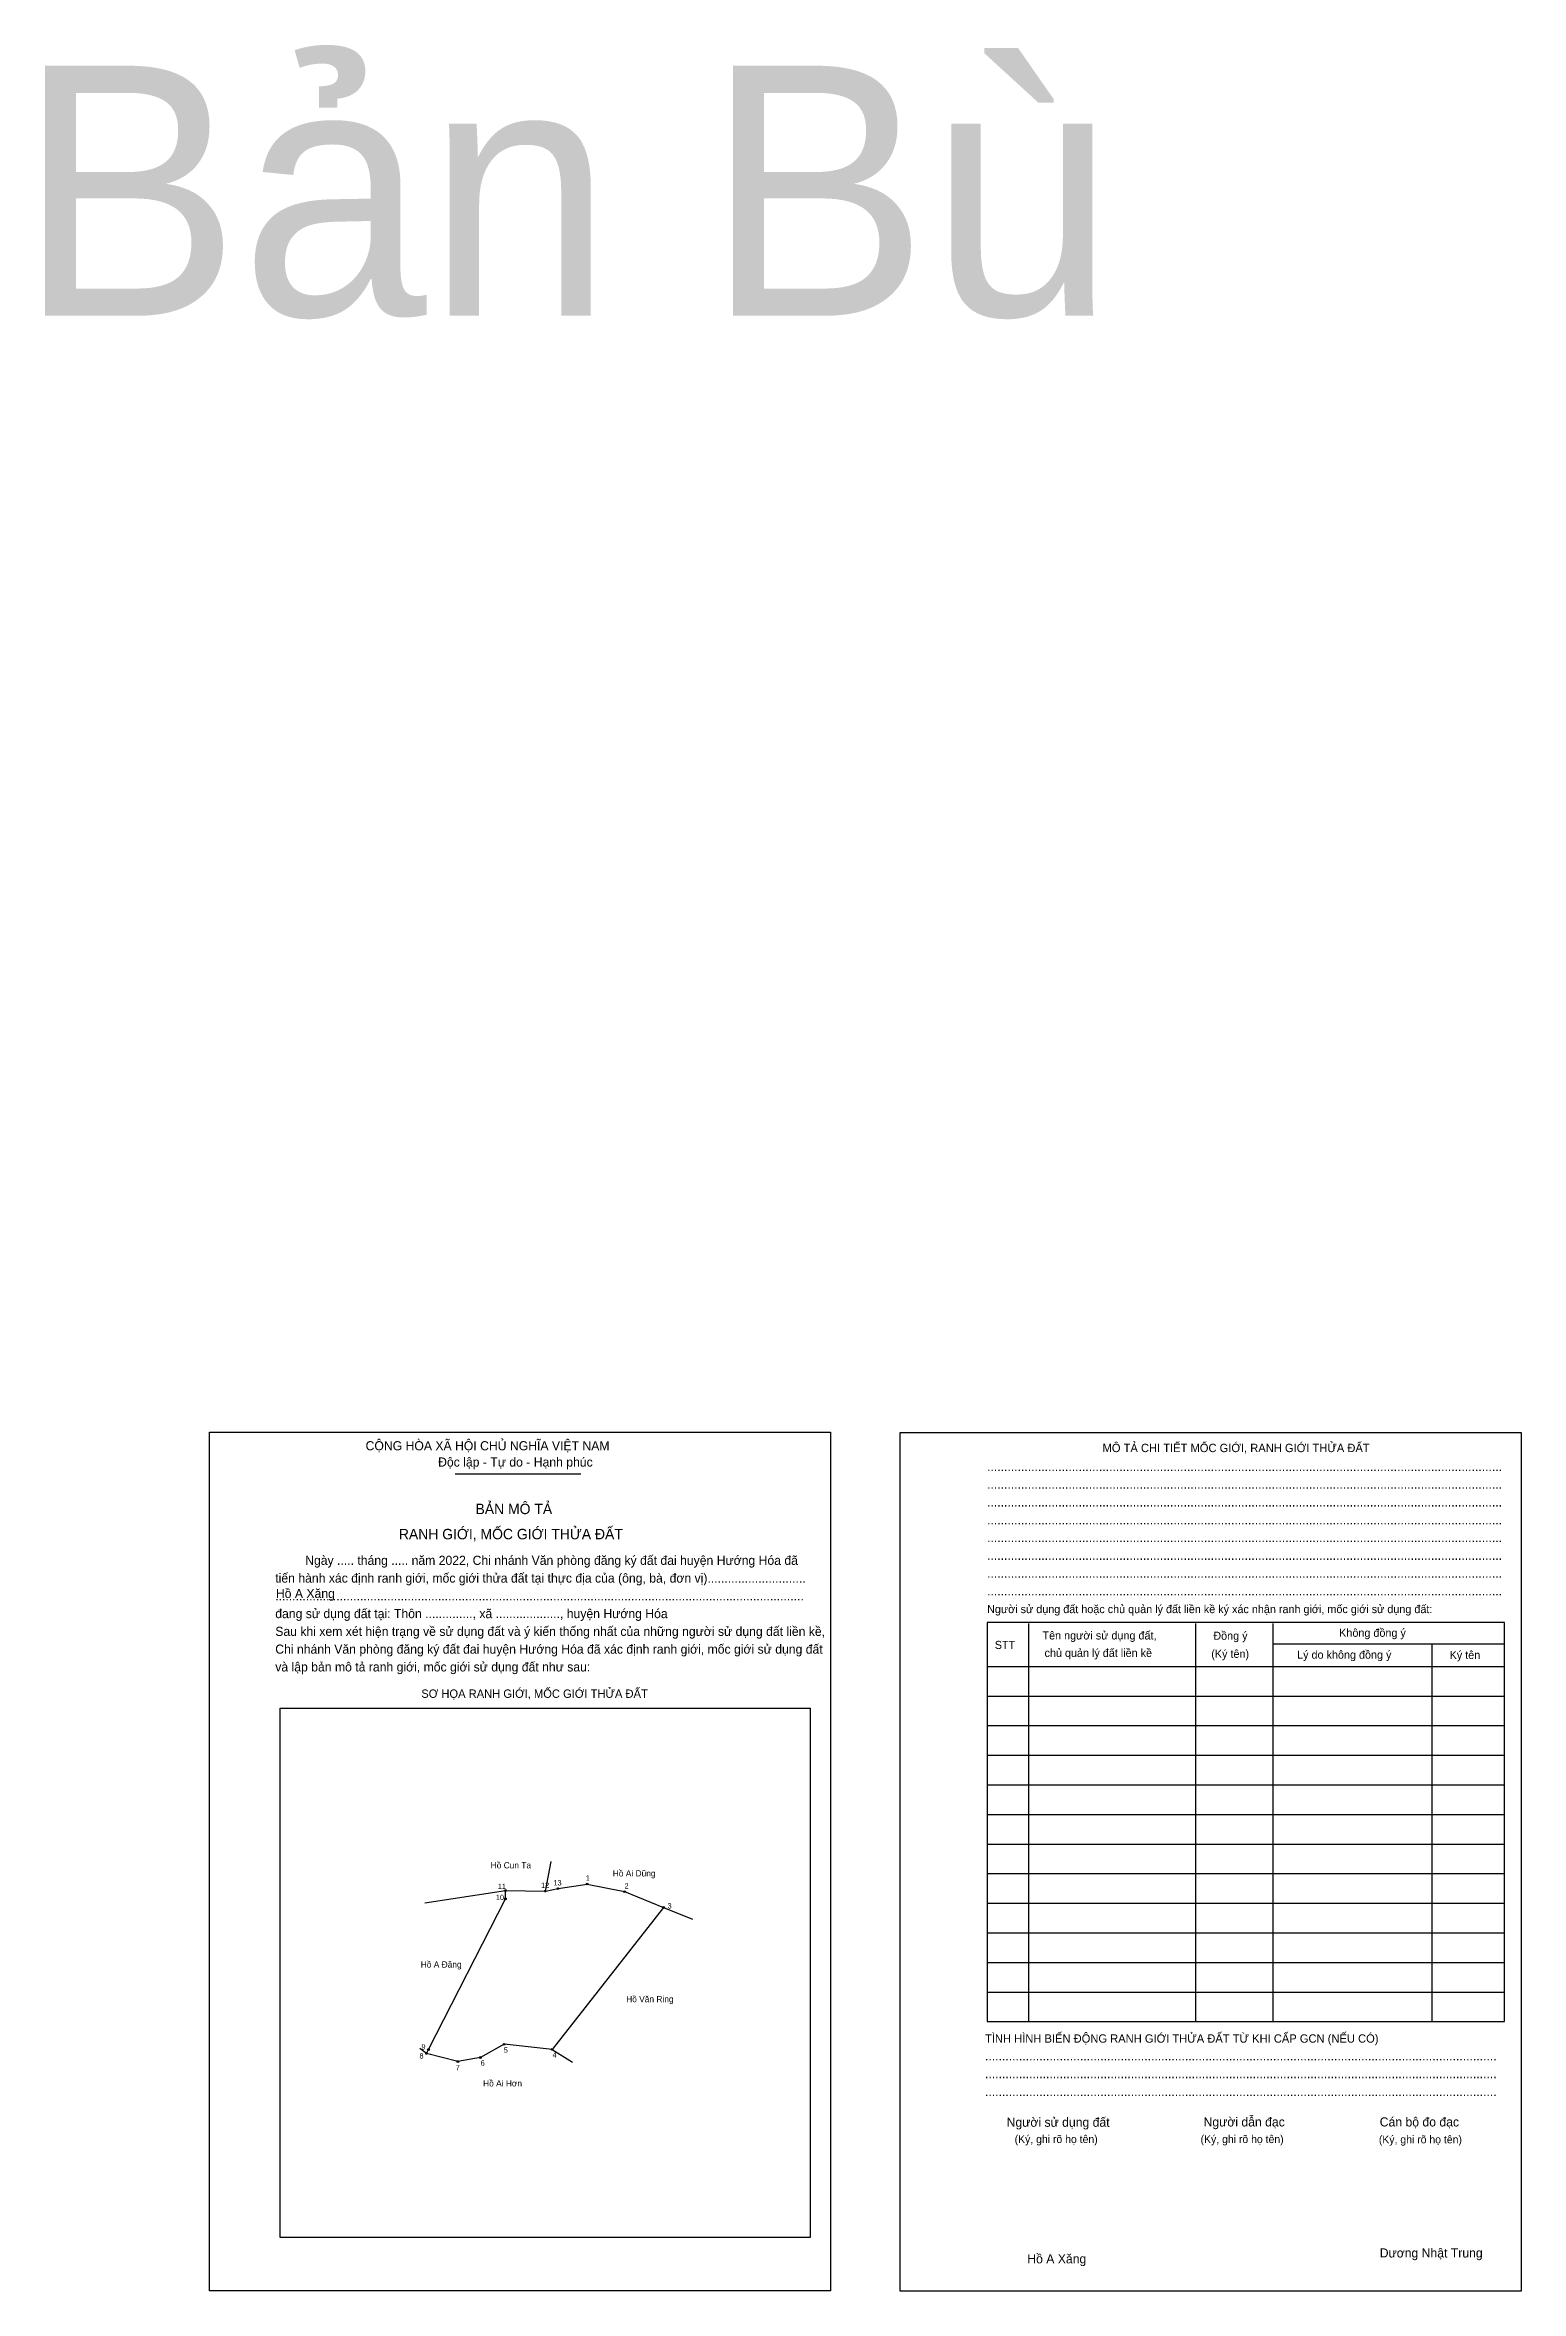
# Model space of a CAD drawing. Extents: x 546650 to 547217, y 1838432 to 1839294.
import ezdxf

# ---------------------------------------------------------------- set-up
doc = ezdxf.new("R2010")
doc.units = 0
for name, color, linetype in [('Level 1', 7, 'Continuous'), ('Level 10', 7, 'Continuous'), ('Level 11', 7, 'Continuous'), ('Level 12', 7, 'Continuous'), ('Level 2', 7, 'Continuous'), ('Level 25', 7, 'Continuous'), ('Level 55', 7, 'Continuous'), ('Level 6', 7, 'Continuous'), ('Level 9', 7, 'Continuous')]:
    doc.layers.add(name, color=color, linetype=linetype)

msp = doc.modelspace()

# ---------------------------------------------------------------- linework, layer by layer
at = {"layer": 'Level 1'}
for p, q in [((546713.22, 1838761.45), (546713.22, 1838761.45)), ((546978.36, 1838761.33), (546978.36, 1838761.33)), ((546807.52, 1838745.42), (546855.71, 1838745.42)), ((547027.63, 1838688.02), (547027.63, 1838535.15)), ((547091.73, 1838688.02), (547091.73, 1838535.15)), ((547121.4, 1838688.02), (547121.4, 1838535.15)), ((547121.4, 1838680.18), (547210.28, 1838680.18)), ((547182.43, 1838680.18), (547182.43, 1838535.15)), ((547011.71, 1838671.54), (547210.28, 1838671.54)), ((546740.29, 1838655.51), (546740.29, 1838655.51)), ((547011.71, 1838660.17), (547210.28, 1838660.17)), ((547011.71, 1838648.81), (547210.28, 1838648.81)), ((547011.71, 1838637.44), (547210.28, 1838637.44)), ((547011.71, 1838626.08), (547210.28, 1838626.08)), ((547011.71, 1838614.71), (547210.28, 1838614.71)), ((547011.71, 1838603.34), (547210.28, 1838603.34)), ((547011.71, 1838591.98), (547210.28, 1838591.98)), ((547011.71, 1838580.61), (547210.28, 1838580.61)), ((547011.71, 1838569.24), (547210.28, 1838569.24)), ((547011.71, 1838557.88), (547210.28, 1838557.88)), ((547011.71, 1838546.51), (547210.28, 1838546.51)), ((546943.74, 1838452.29), (546943.74, 1838452.29)), ((546951.54, 1838431.83), (546951.54, 1838431.83)), ((547216.68, 1838431.71), (547216.68, 1838431.71))]:
    msp.add_line(p, q, dxfattribs=at)
for points in [[(547210.28, 1838688.36), (547011.71, 1838688.36), (547011.71, 1838535.15), (547210.28, 1838535.15)], [(546740.29, 1838655.51), (546943.74, 1838655.51), (546943.74, 1838452.29), (546740.29, 1838452.29)]]:
    msp.add_lwpolyline(points, close=True, dxfattribs=at)
at = {"layer": 'Level 10'}
for p, q in [((546842.14, 1838585.28), (546844.32, 1838596.61)), ((546795.89, 1838580.72), (546826.82, 1838585.48)), ((546887.48, 1838579.04), (546898.6, 1838574.44)), ((546796.55, 1838522.95), (546794.02, 1838524.82)), ((546844.71, 1838524.5), (546852.53, 1838519.57))]:
    msp.add_line(p, q, dxfattribs=at)
msp.add_lwpolyline([(546826.82, 1838585.48), (546842.14, 1838585.28), (546847.01, 1838586.23), (546858.16, 1838587.99), (546872.57, 1838585.07), (546887.48, 1838579.04), (546844.71, 1838524.5), (546826.38, 1838526.46), (546817.22, 1838521.4), (546808.51, 1838519.81), (546796.55, 1838522.95), (546797.3, 1838524.42), (546826.81, 1838582.31)], close=True, dxfattribs=at)
at = {"layer": 'Level 11'}
for centre in [(546826.82, 1838585.48), (546826.82, 1838585.48), (546842.14, 1838585.28), (546847.01, 1838586.23), (546858.16, 1838587.99), (546872.57, 1838585.07), (546826.81, 1838582.31), (546887.48, 1838579.04), (546796.55, 1838522.95), (546797.3, 1838524.42), (546826.38, 1838526.46), (546844.71, 1838524.5), (546808.51, 1838519.81), (546817.22, 1838521.4)]:
    msp.add_circle(centre, 0.341, dxfattribs=at)
at = {"layer": 'Level 2'}
for points in [[(546713.23, 1838761.45), (546951.54, 1838761.45), (546951.54, 1838431.83), (546713.23, 1838431.83)], [(546978.37, 1838761.33), (547216.68, 1838761.33), (547216.68, 1838431.71), (546978.37, 1838431.71)]]:
    msp.add_lwpolyline(points, close=True, dxfattribs=at)
at = {"layer": 'Level 25'}
for p, q in [((546826.81, 1838582.31), (546826.82, 1838585.48)), ((546826.82, 1838585.48), (546842.14, 1838585.28)), ((546842.14, 1838585.28), (546847.01, 1838586.23)), ((546847.01, 1838586.23), (546858.16, 1838587.99)), ((546826.38, 1838526.46), (546817.22, 1838521.4))]:
    msp.add_line(p, q, dxfattribs=at)

# ---------------------------------------------------------------- texts
at = {"layer": 'Level 1'}
for s, height, p in [('CỘNG HÒA XÃ HỘI CHỦ NGHĨA VIỆT NAM', 3.5006, (546773.14, 1838754.51)), ('MÔ TẢ CHI TIẾT MỐC GIỚI, RANH GIỚI THỬA ĐẤT', 3.2005, (547056.03, 1838753.82)), ('Độc lập - Tự do - Hạnh phúc', 3.5006, (546800.98, 1838748.26)), ('........................................................................................................................................................', 3.5006, (547011.71, 1838746.56)), ('........................................................................................................................................................', 3.5006, (547011.71, 1838739.74)), ('BẢN MÔ TẢ', 4.001, (546815.33, 1838730.01)), ('........................................................................................................................................................', 3.5006, (547011.71, 1838732.92)), ('RANH GIỚI, MỐC GIỚI THỬA ĐẤT', 4.0011, (546785.91, 1838720.35)), ('........................................................................................................................................................', 3.5006, (547011.71, 1838726.1)), ('Ngày ..... tháng ..... năm 2022, Chi nhánh Văn phòng đăng ký đất đai huyện Hướng Hóa đã', 3.5006, (546749.95, 1838710.53)), ('........................................................................................................................................................', 3.5006, (547011.71, 1838719.28)), ('........................................................................................................................................................', 3.5006, (547011.71, 1838712.46)), ('tiến hành xác định ranh giới, mốc giới thửa đất tại thực địa của (ông, bà, đơn vị).............................', 3.5006, (546738.47, 1838703.71)), ('........................................................................................................................................................', 3.5006, (547011.71, 1838705.64)), ('............................................................................................................................................................', 3.5006, (546738.47, 1838696.89)), ('Người sử dụng đất hoặc chủ quản lý đất liền kề ký xác nhận ranh giới, mốc giới sử dụng đất:', 3.1009, (547011.71, 1838692)), ('........................................................................................................................................................', 3.5006, (547011.71, 1838698.82)), ('đang sử dụng đất tại: Thôn .............., xã ..................., huyện Hướng Hóa', 3.5006, (546738.47, 1838690.07)), ('Sau khi xem xét hiện trạng về sử dụng đất và ý kiến thống nhất của những người sử dụng đất liền kề,', 3.5006, (546738.47, 1838683.25)), ('Chi nhánh Văn phòng đăng ký đất đai huyện Hướng Hóa đã xác định ranh giới, mốc giới sử dụng đất', 3.5006, (546738.47, 1838676.43)), ('STT', 3.101, (547014.67, 1838678.25)), ('Tên người sử dụng đất,', 3.1009, (547032.97, 1838681.88)), ('chủ quản lý đất liền kề', 3.1009, (547033.76, 1838675.18)), ('(Ký tên)', 3.101, (547097.76, 1838674.84)), ('Đồng ý', 3.101, (547098.55, 1838681.77)), ('Lý do không đồng ý', 3.1009, (547130.72, 1838674.5)), ('Không đồng ý', 3.1009, (547146.86, 1838682.91)), ('và lập bản mô tả ranh giới, mốc giới sử dụng đất như sau:', 3.5006, (546738.47, 1838669.61)), ('Ký tên', 3.101, (547189.26, 1838674.38)), ('SƠ HỌA RANH GIỚI, MỐC GIỚI THỬA ĐẤT', 3.2005, (546794.52, 1838659.48)), ('TÌNH HÌNH BIẾN ĐỘNG RANH GIỚI THỬA ĐẤT TỪ KHI CẤP GCN (NẾU CÓ)', 3.2005, (547010.92, 1838527.08)), ('.......................................................................................................................................................', 3.5006, (547010.92, 1838520.26)), ('.......................................................................................................................................................', 3.5006, (547010.92, 1838513.44)), ('.......................................................................................................................................................', 3.5006, (547010.92, 1838506.62)), ('Người sử dụng đất', 3.5006, (547019.22, 1838494.8)), ('Người dẫn đạc', 3.5006, (547094.8, 1838494.91)), ('Cán bộ đo đạc', 3.5006, (547162.43, 1838494.91)), ('(Ký, ghi rõ họ tên)', 3.0007, (547022.28, 1838488.54)), ('(Ký, ghi rõ họ tên)', 3.0007, (547093.66, 1838488.54)), ('(Ký, ghi rõ họ tên)', 3.0007, (547162.09, 1838488.43)), ('Dương Nhật Trung', 3.5006, (547162.43, 1838444.61))]:
    msp.add_text(s, height=height, dxfattribs=at).set_placement(p)
at = {"layer": 'Level 12'}
msp.add_text('Bản Bù', height=96, dxfattribs=at).set_placement((546639.52, 1839190.12))
at = {"layer": 'Level 55'}
for s, p in [('11', (546826.67, 1838585.48)), ('12', (546841.98, 1838585.28)), ('13', (546846.86, 1838586.23)), ('1', (546858.1, 1838587.99)), ('2', (546872.49, 1838585.07)), ('10', (546826.65, 1838582.31)), ('3', (546887.41, 1838579.04)), ('8', (546796.48, 1838522.95)), ('9', (546797.22, 1838524.42)), ('5', (546826.31, 1838526.46)), ('4', (546844.63, 1838524.5)), ('7', (546808.43, 1838519.81)), ('6', (546817.14, 1838521.4))]:
    msp.add_text(s, height=0.227, dxfattribs=at).set_placement(p)
at = {"layer": 'Level 6'}
for p in [(546738.71, 1838697.8), (547027.14, 1838442.36)]:
    msp.add_text('Hồ A Xăng', height=3.501, dxfattribs=at).set_placement(p)
at = {"layer": 'Level 9'}
for s, height, p in [('Hồ Cun Ta', 2.4, (546821.15, 1838594)), ('Hồ Ai Dũng', 2.4, (546868.02, 1838590.9)), ('10', 2.046, (546823.14, 1838581.82)), ('11', 2.046, (546823.9, 1838586.08)), ('12', 2.046, (546840.49, 1838586.52)), ('13', 2.046, (546845.23, 1838587.45)), ('1', 2.05, (546857.64, 1838589.24)), ('2', 2.05, (546872.53, 1838586.22)), ('3', 2.05, (546889.05, 1838578.6)), ('Hồ A Đăng', 2.4, (546794.31, 1838555.91)), ('Hồ Văn Ring', 2.4, (546873.17, 1838542.62)), ('8', 2.05, (546793.81, 1838521)), ('9', 2.05, (546794.58, 1838524.43)), ('5', 2.05, (546826.17, 1838523.21)), ('4', 2.05, (546844.89, 1838521.38)), ('7', 2.05, (546807.74, 1838516.52)), ('6', 2.05, (546817.29, 1838518.24)), ('Hồ Ai Hơn', 2.4, (546818.25, 1838510.28))]:
    msp.add_text(s, height=height, dxfattribs=at).set_placement(p)

doc.saveas('drawing.dxf')
